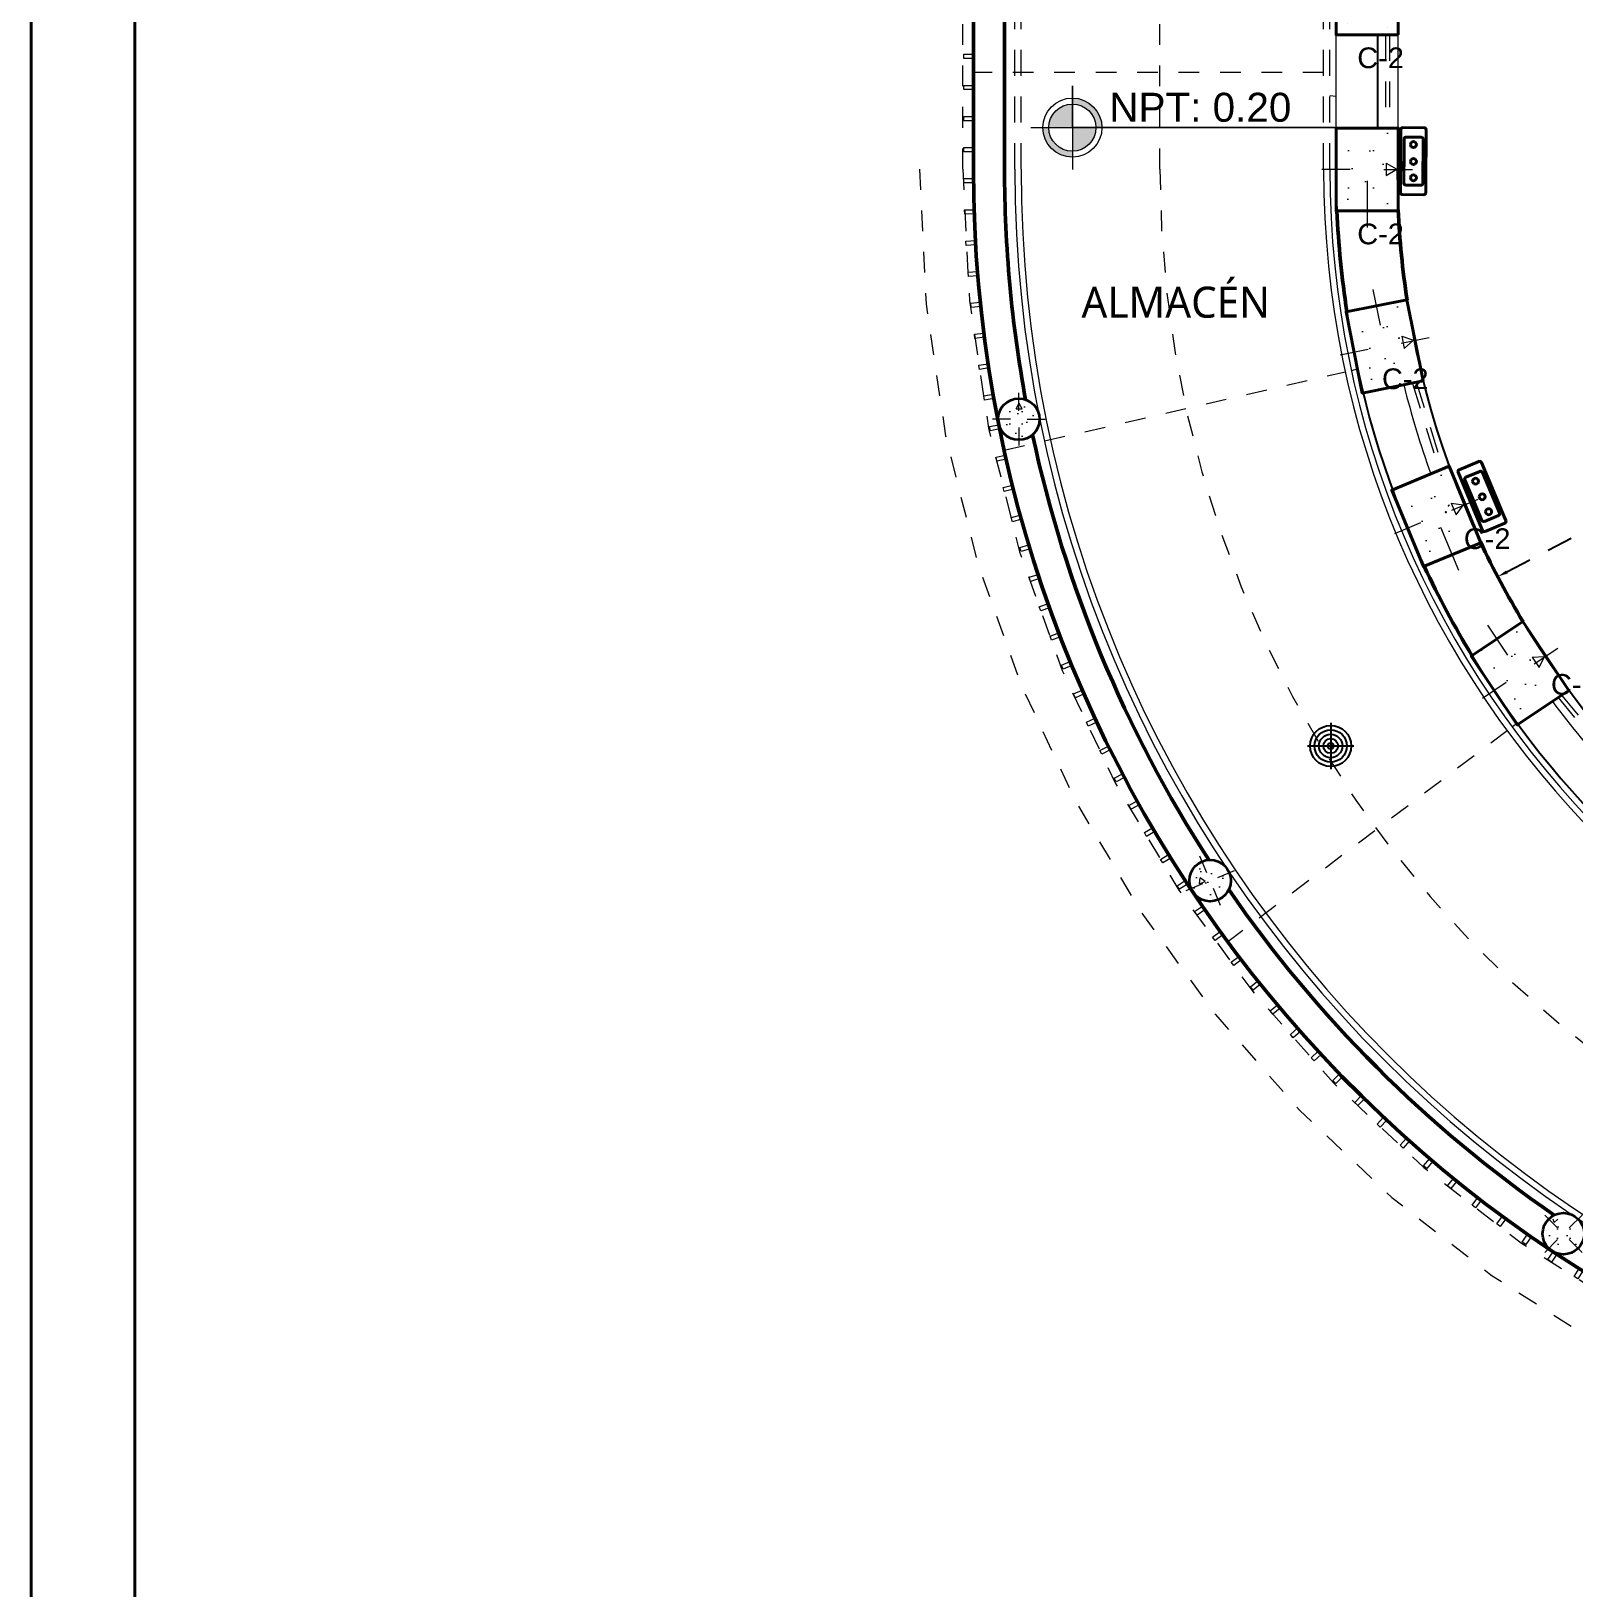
# Model space of a CAD drawing. Header units: metres. Extents: x 44 to 146, y 191 to 279.
# Drawn here: x 44.22 to 51.67, y 260.56 to 268.07 of the extents above; entities that cross this region are included whole.
import ezdxf
from ezdxf.lldxf.tags import DXFTag

# ---------------------------------------------------------------- set-up
doc = ezdxf.new("R2010")
doc.units = ezdxf.units.M
for name, pattern in [('DASHED2', [0.375, 0.25, -0.125]), ('HIDDEN2', [0.1875, 0.125, -0.0625]), ('RAYITAS2', [0.1875, 0.125, -0.0625])]:
    doc.linetypes.add(name, pattern=pattern)
for name, color, linetype, lineweight in [('A-DOOR', 31, 'Continuous', 18), ('COLUMNAS 50', 7, 'Continuous', 50), ('GRAFO 02', 7, 'Continuous', 20), ('GRAFO01', 7, 'Continuous', 0), ('letras sr', 7, 'Continuous', 5), ('linea 001', 252, 'Continuous', 0), ('Proyeccciones', 1, 'DASHED2', 18), ('Structural - Bearing_Pen_No__20', 1, 'Continuous', 0), ('TEXTO 100', 7, 'Continuous', 20)]:
    doc.layers.add(name, color=color, linetype=linetype, lineweight=lineweight)
for name, color, linetype in [('ALUMBRADO', 1, 'Continuous'), ('CELOSIA', 40, 'Continuous'), ('RED DE HUMO', 32, 'ACI')]:
    doc.layers.add(name, color=color, linetype=linetype)
doc.layers.add('Structural - Bearing_Pen_No__169', color=7, linetype='Continuous', lineweight=13, true_color=0x68b353)
doc.layers.add('Structural - Bearing_Pen_No__28', color=7, linetype='Continuous', lineweight=35, true_color=0xa80f02)
doc.styles.add('01COTAS', font='romans.shx')
doc.styles.add('Generales', font='trebuc.ttf', dxfattribs={"height": 0.22})
doc.styles.add('JOS', font='arial.ttf', dxfattribs={"height": 1})
doc.styles.get("Standard").update_dxf_attribs({"font": 'arial.ttf'})
doc.styles.add('Style2', font='arial.ttf', dxfattribs={"height": 0.2})
tags = doc.linetypes.add('ACI', pattern='A,0.5,-0.2,["ACI",Standard,S=0.1,R=0,X=-0.1,Y=-0.05],-0.25', length=0.95).pattern_tags.tags
tags[6] = DXFTag(74, 10)
doc.dimstyles.new('DIM-25-CORTE', dxfattribs={"dimscale": 0.025, "dimtxt": 2, "dimasz": 2, "dimexe": 2, "dimexo": 2, "dimgap": 1, "dimtad": 1, "dimtih": 1, "dimtoh": 1, "dimzin": 1, "dimdsep": 46, "dimtxsty": '01COTAS', "dimcen": 25, "dimclrd": 9, "dimclre": 9, "dimclrt": 7, "dimadec": 0, "dimazin": 0, "dimtfac": 1, "dimtix": 1, "dimtmove": 2, "dimatfit": 3, "dimfxl": 2, "dimfxlon": 1, "dimtolj": 1, "dimtzin": 0, "dimarcsym": 0})

# ---------------------------------------------------------------- blocks, each defined once
blk = doc.blocks.new('CC 20')
at = {"layer": 'Structural - Bearing_Pen_No__169', "linetype": 'Continuous', "lineweight": 13, "true_color": 0x68b353}
h = blk.add_hatch(dxfattribs=at)
h.set_pattern_fill('STRUCTURAL_CONCRETE', color=85, scale=0.5, style=0, pattern_type=2)
h.set_pattern_definition([(0, (2785.243095673833, 1847.384106738051), (0, 0.3117691577510656), [0.0300000011921, -0.1500000059605]), (0, (2785.333095677409, 1847.539991310553), (0, 0.3117691577510656), [0.0300000011921, -0.1500000059605]), (60.00000000000014, (2785.243095673833, 1847.384106738051), (-0.2700000107289013, 0.1558845788755322), [0.0300000011921, -0.1500000059605]), (60.00000000000014, (2785.423095680985, 1847.384106738051), (-0.2700000107289013, 0.1558845788755322), [0.0300000011921, -0.1500000059605]), (120.0000000000003, (2785.273095675025, 1847.384106738051), (0.2700000107289002, 0.1558845788755341), [0.03000000119209997, -0.1500000059604998]), (120.0000000000003, (2785.453095682177, 1847.384106738051), (0.2700000107289002, 0.1558845788755341), [0.03000000119209997, -0.1500000059604998]), (0, (2785.243095673833, 1847.414106739243), (0, 0.0600000023842), [0, -0.0600000023842, 0, -0.0900000035763]), (44.99999999999999, (2785.273095675025, 1847.414106739243), (-0.04242640855707682, 0.04242640855707686), [0, -0.04500000178815, 0, -0.07500000298025])])
h.paths.add_polyline_path([(2788.202981145824, 1849.662965080386), (2788.302981145824, 1849.762965080386), (2788.202981063535, 1849.862965080385), (2788.10385682874, 1849.776169994727)])
at = {"layer": 'Structural - Bearing_Pen_No__20', "color": 1, "linetype": 'Continuous', "lineweight": 0}
for p, q in [((2788.202981063535, 1849.802965025247), (2788.202981063535, 1849.890465025246)), ((2788.162981200963, 1849.762964998097), (2788.075481200963, 1849.762964998097)), ((2788.202981063535, 1849.722965025246), (2788.202981063535, 1849.635465025247)), ((2788.242981200963, 1849.762964998097), (2788.330481200963, 1849.762964998097))]:
    blk.add_line(p, q, dxfattribs=at)
at = {"layer": 'Structural - Bearing_Pen_No__28', "color": 14, "linetype": 'Continuous', "lineweight": 35, "true_color": 0xa80f02}
blk.add_circle((2788.202981145824, 1849.762965080386), 0.1, dxfattribs=at)
blk = doc.blocks.new('*U214')
blk.add_blockref('CC 20', (-2788.202981200963, -1849.762965025247))
blk = doc.blocks.new('*U215')
at = {"color": 0, "linetype": 'ByBlock', "lineweight": -2, "transparency": 16777216}
blk.add_blockref('*U214', (67.45851528284284, 266.2461616002437), dxfattribs=at)
for p, rotation in [((68.38166971346018, 264.0193994227056), 22.5), ((70.08669819041573, 262.3154153292195), 45)]:
    blk.add_blockref('*U214', p, dxfattribs=dict(at, rotation=rotation))
blk = doc.blocks.new('*D218')
at = {"color": 9, "linetype": 'HIDDEN2', "lineweight": -2, "transparency": 16777216}
for p, q in [((55.04531491368054, 267.4032858746614), (53.29058902943989, 266.4821928579965)), ((51.34200354519534, 265.4593388053881), (53.05245810068278, 266.3571928579965))]:
    blk.add_line(p, q, dxfattribs=at)
at = {"color": 9, "linetype": 'HIDDEN2', "lineweight": 80, "transparency": 16777216}
blk.add_solid([(51.33813038451925, 265.4667173601804), (51.34587670587145, 265.451960250596), (51.2977322164421, 265.4360998413316)], dxfattribs=at)
at = {"layer": 'Defpoints', "color": 0, "linetype": 'HIDDEN2', "lineweight": 80, "transparency": 16777216}
for p in [(55.04531491368054, 267.4032858746614), (51.2977322164421, 265.4360998413316)]:
    blk.add_point(p, dxfattribs=at)
at = {"color": 7, "linetype": 'HIDDEN2', "transparency": 16777216, "insert": (53.17152356506139, 266.4196928579965), "char_height": 0.07500000000000001, "attachment_point": 5, "style": '01COTAS'}
blk.add_mtext('\\A1;R4.23', dxfattribs=at)
blk = doc.blocks.new('*U216')
at = {"layer": 'CELOSIA', "linetype": 'Continuous', "lineweight": 5}
blk.add_lwpolyline([(0.02311068210171641, -0.009533958925487696), (-0.0224195818576689, -0.01106175163914713), (-0.02311068210171641, 0.009533958925487696), (0.0224195818576689, 0.01106175163914713)], close=True, dxfattribs=at)
blk = doc.blocks.new('*U217')
at = {"color": 0, "linetype": 'ByBlock', "lineweight": -2, "transparency": 16777216}
blk.add_blockref('*U216', (47.84981600904775, 267.1965604390824), dxfattribs=at)
for p, rotation in [((47.85651983784212, 267.0467421300379), 1.363763456892946), ((47.86678743076043, 266.8971258087988), 2.727526913785723), ((47.88061297104501, 266.747796235434), 4.091290370678813), ((47.8979886263034, 266.5988380075653), 5.455053827572192), ((47.91890455294549, 266.4503355124409), 6.818817284465766), ((47.94334890176013, 266.3023728791293), 8.182580741358699), ((47.97130782462784, 266.1550339308586), 9.54634419825214), ((48.00276548236603, 266.0084021375288), 10.91010765514593), ((48.03770405370215, 265.8625605684257), 12.27387111203962), ((48.07610374536973, 265.71759184516), 13.63763456893314), ((48.11794280332157, 265.5735780948611), 15.00139802582635), ((48.16319752505377, 265.4306009036507), 16.36516148271985), ((48.2118422730336, 265.2887412704233), 17.7289249396136), ((48.26384948922353, 265.1480795609582), 19.09268839650705), ((48.31918971069338, 265.0086954623919), 20.45645185340029), ((48.37783158631146, 264.8706679380736), 21.82021531029404), ((48.43974189450554, 264.7340751828309), 23.18397876718752), ((48.50488556208344, 264.5989945786719), 24.54774222408073), ((48.5732256841025, 264.4655026509463), 25.91150568097448), ((48.64472354477685, 264.3336750249932), 27.27526913786821), ((48.71933863941055, 264.2035863832974), 28.63903259476198), ((48.79702869734412, 264.0753104231811), 30.00279605165573), ((48.87774970590159, 263.9489198150533), 31.36655950854948), ((48.96145593532437, 263.8244861612401), 32.73032296544294), ((49.04809996467791, 263.7020799554218), 34.09408642233669), ((49.1376327087164, 263.5817705426961), 35.45784987923045), ((49.23000344569043, 263.4636260802938), 36.8216133361242), ((49.32515984608158, 263.347713498966), 38.18537679301794), ((49.423048002248, 263.2340984650673), 39.54914024991168), ((49.523612458964, 263.1228453433544), 40.91290370680544), ((49.62679624483621, 263.0140171605223), 42.27666716369919), ((49.73254090457895, 262.9076755694991), 43.64043062059293), ((49.84078653212998, 262.8038808145182), 45.00419407748669), ((49.9514718045883, 262.7026916969892), 46.36795753438043), ((50.06453401695455, 262.604165542186), 47.73172099127417), ((50.17990911765445, 262.5083581667708), 49.0954844481674), ((50.29753174482499, 262.4153238471733), 50.45924790506061), ((50.41733526334304, 262.3251152888423), 51.82301136195435), ((50.53925180257518, 262.237783596387), 53.1867748188481), ((50.66321229482757, 262.1533782446253), 54.55053827574131), ((50.78914651447384, 262.071947050556), 55.91430173263453), ((50.91698311773913, 261.9935361462694), 57.27806518952773), ((51.04664968311742, 261.9181899528123), 58.64182864642095), ((51.17807275239952, 261.8459511550238), 60.00559210331495), ((51.31117787228838, 261.7768606773526), 61.36935556020844), ((51.44588963657795, 261.7109576606732), 62.73311901710166), ((51.58213172887221, 261.6482794401118), 64.09688247399488), ((51.71982696581946, 261.5888615238953), 65.46064593088808), ((51.85889734083808, 261.5327375732357), 66.8244093877813), ((51.99926406830841, 261.4799393832598), 68.18817284467453), ((52.14084762820619, 261.4304968649973), 69.55193630156745), ((52.28356781115183, 261.3844380284356), 70.91569975846095), ((52.4273437638504, 261.3417889666513), 72.27946321535416), ((52.57209403489633, 261.3025738410288), 73.64322667224765), ((52.71773662091688, 261.2668148675717), 75.00699012914112), ((52.86418901302847, 261.2345323043176), 76.37075358603433), ((53.01136824357922, 261.2057444398613), 77.7345170429278), ((53.15919093315154, 261.1804675829944), 79.09828049982156), ((53.30757333779783, 261.1587160534656), 80.4620439567153), ((53.45643139648289, 261.1405021738685), 81.82580741360904), ((53.60568077870579, 261.125836262661), 83.18957087050254), ((53.75523693227446, 261.1147266283194), 84.55333432739575)]:
    blk.add_blockref('*U216', p, dxfattribs=dict(at, rotation=rotation))
blk = doc.blocks.new('LED SUM')
at = {"layer": 'ALUMBRADO', "color": 44}
for p, q in [((0, 0.1375511748460667), (0, -0.1375511748460667)), ((-0.1375511748460667, 0), (0.1375511748461804, 0))]:
    blk.add_line(p, q, dxfattribs=at)
for radius in [0.1222244454256497, 0.09603158152843108, 0.06983871763121244, 0.04364585373399379, 0.01745298983677515]:
    blk.add_circle((0, 0), radius, dxfattribs=at)
blk = doc.blocks.new('dir')
at = {"layer": 'A-DOOR', "color": 2, "lineweight": 40}
for centre in [(114.3737102061473, 247.0264823422019), (114.4555188079867, 247.0264823422019), (114.534109624733, 247.0264823422019)]:
    blk.add_circle(centre, 0.01438469898770771, dxfattribs=at)
at = {"layer": 'ALUMBRADO', "color": 5, "lineweight": 40}
for p, q in [((114.2921691925918, 246.9745601736758), (114.2915771338019, 247.0779947057388)), ((114.3008966358973, 247.0874215116156), (114.4013217767896, 247.0879963446642)), ((114.3378325841409, 247.062125622261), (114.3382531987745, 246.9886429233486)), ((114.3378325841409, 247.062125622261), (114.3382531987745, 246.9886429233486)), ((114.5597535385133, 247.0727693578812), (114.3471520862364, 247.0715524281378)), ((114.4029522053321, 247.0718718277651), (114.3471520862364, 247.0715524281378)), ((114.4013217767896, 247.0879963446642), (114.6055587967583, 247.0891653964352)), ((114.5597535385133, 247.0727693578812), (114.4029522053321, 247.0718718277651)), ((114.5696009590236, 246.9899671568734), (114.5691803443901, 247.0634498557857)), ((114.5696009590236, 246.9899671568734), (114.5691803443901, 247.0634498557857)), ((114.6149856026351, 247.0798458943397), (114.615577661425, 246.9764113622767)), ((114.5696009590236, 246.9667747307525), (114.3015959984686, 246.9652406715803)), ((114.3476800046513, 246.9793234212531), (114.5602814569282, 246.9805403509966)), ((114.3476800046513, 246.9793234212531), (114.5044813378325, 246.9802209513693)), ((114.6062581593295, 246.9669845563999), (114.5696009590236, 246.9667747307525))]:
    blk.add_line(p, q, dxfattribs=at)
for centre, radius, start, end in [((114.300950287788, 247.0780483576295), 0.009373307536463624, 90.32795719899123, 180.327957199164), ((114.3472057381271, 247.0621792741516), 0.00937330753646338, 90.32795719890336, 180.3279571989902), ((114.3472057381271, 247.0621792741516), 0.00937330753646338, 90.32795719890336, 180.3279571989902), ((114.559807190404, 247.0633962038951), 0.00937330753647751, 0.3279571988160077, 90.32795719890336), ((114.559807190404, 247.0633962038951), 0.00937330753647751, 0.3279571988160077, 90.32795719890336), ((114.6056124486489, 247.0797922424491), 0.009373307536463461, 0.3279571989902334, 90.32795719899023), ((114.3015423465779, 246.9746138255664), 0.009373307536435041, 180.327957198817, 270.3279571989913), ((114.3476263527606, 246.9886965752393), 0.00937330753647751, 180.3279571988145, 270.3279571989041), ((114.3476263527606, 246.9886965752393), 0.00937330753647751, 180.3279571988145, 270.3279571989041), ((114.5602278050375, 246.9899135049827), 0.00937330753646338, 270.3279571989041, 0.3279571989904052), ((114.5602278050375, 246.9899135049827), 0.00937330753646338, 270.3279571989041, 0.3279571989904052), ((114.6062045074388, 246.976357710386), 0.009373307536463461, 270.3279571989902, 0.3279571989902334)]:
    blk.add_arc(centre, radius, start, end, dxfattribs=at)

msp = doc.modelspace()

# ---------------------------------------------------------------- hatches: boundary and pattern name
at = {"layer": 'Structural - Bearing_Pen_No__169', "linetype": 'Continuous', "lineweight": 13, "true_color": 0x68b353}
h = msp.add_hatch(dxfattribs=at)
h.set_pattern_fill('STRUCTURAL_CONCRETE', color=85, angle=-90.00000000000001, style=0, pattern_type=2)
h.set_pattern_definition([(270, (52.31722300099162, 279.2623880038314), (0.6235383155021312, -1.384533189212903e-16), [0.0600000023842, -0.300000011921]), (270, (52.62899214599432, 279.0823879966788), (0.6235383155021312, -1.384533189212903e-16), [0.0600000023842, -0.300000011921]), (330.0000000000001, (52.31722300099162, 279.2623880038314), (0.3117691577510645, 0.5400000214578026), [0.0600000023842, -0.3000000119210001]), (330.0000000000001, (52.31722300099162, 278.9023879895263), (0.3117691577510645, 0.5400000214578026), [0.0600000023842, -0.3000000119210001]), (30.00000000000025, (52.31722300099162, 279.2023880014472), (0.311769157751068, -0.5400000214578005), [0.06000000238419995, -0.3000000119209996]), (30.00000000000025, (52.31722300099162, 278.8423879871421), (0.311769157751068, -0.5400000214578005), [0.06000000238419995, -0.3000000119209996]), (270, (52.3772230033758, 279.2623880038314), (0.1200000047684, -2.664535364980125e-17), [0, -0.1200000047684, 0, -0.1800000071526]), (314.9999999999999, (52.3772230033758, 279.2023880014472), (0.08485281711415373, 0.08485281711415363), [0, -0.0900000035763, 0, -0.1500000059605])])
h.paths.add_polyline_path([(50.81734950721923, 268.451063816533), (50.51734950721928, 268.451063816533), (50.51734950721928, 268.0510638165329), (50.81734950721923, 268.0510638165329)])
h = msp.add_hatch(dxfattribs=at)
h.set_pattern_fill('STRUCTURAL_CONCRETE', color=85, angle=-90.00000000000001, style=0, pattern_type=2)
h.set_pattern_definition([(270, (52.31722300099162, 278.412388003831), (0.6235383155021312, -1.384533189212903e-16), [0.0600000023842, -0.300000011921]), (270, (52.62899214599432, 278.2323879966785), (0.6235383155021312, -1.384533189212903e-16), [0.0600000023842, -0.300000011921]), (330.0000000000001, (52.31722300099162, 278.412388003831), (0.3117691577510645, 0.5400000214578026), [0.0600000023842, -0.3000000119210001]), (330.0000000000001, (52.31722300099162, 278.0523879895259), (0.3117691577510645, 0.5400000214578026), [0.0600000023842, -0.3000000119210001]), (30.00000000000025, (52.31722300099162, 278.3523880014469), (0.311769157751068, -0.5400000214578005), [0.06000000238419995, -0.3000000119209996]), (30.00000000000025, (52.31722300099162, 277.9923879871417), (0.311769157751068, -0.5400000214578005), [0.06000000238419995, -0.3000000119209996]), (270, (52.3772230033758, 278.412388003831), (0.1200000047684, -2.664535364980125e-17), [0, -0.1200000047684, 0, -0.1800000071526]), (314.9999999999999, (52.3772230033758, 278.3523880014469), (0.08485281711415373, 0.08485281711415363), [0, -0.0900000035763, 0, -0.1500000059605])])
h.paths.add_polyline_path([(50.81734950721923, 267.6010638165326), (50.51734950721928, 267.6010638165326), (50.51734950721928, 267.2010638165326), (50.81734950721923, 267.2010638165326)])
h = msp.add_hatch(dxfattribs=at)
h.set_pattern_fill('STRUCTURAL_CONCRETE', color=85, scale=0.9999999999999999, angle=-78.75000000000004, style=0, pattern_type=2)
h.set_pattern_definition([(281.25, (50.22168951522852, 277.6694964565059), (0.6115572016119158, 0.1216462907607044), [0.06000000238419999, -0.300000011921]), (281.25, (50.56258436288979, 277.5537782419111), (0.6115572016119158, 0.1216462907607044), [0.06000000238419999, -0.300000011921]), (341.2500000000001, (50.22168951522852, 277.6694964565059), (0.2004298227310382, 0.5904472178435934), [0.0600000023842, -0.3000000119210001]), (341.2500000000001, (50.29192203394521, 277.3164137415302), (0.2004298227310382, 0.5904472178435934), [0.0600000023842, -0.3000000119210001]), (41.25000000000022, (50.23339493501479, 277.6106493373432), (0.4111273788808784, -0.4688009270828865), [0.06000000238419994, -0.3000000119209996]), (41.25000000000022, (50.30362745373148, 277.2575666223675), (0.4111273788808784, -0.4688009270828865), [0.06000000238419994, -0.3000000119209996]), (281.25, (50.28053663439121, 277.6812018762922), (0.1176942383251642, 0.02341083957220398), [0, -0.1200000047684, 0, -0.1800000071526]), (326.2499999999999, (50.29224205417748, 277.6223547571295), (0.06666843061153349, 0.09977635744108504), [0, -0.09000000357629999, 0, -0.1500000059605])])
h.paths.add_polyline_path([(50.85982038719047, 266.7732980290526), (50.56558480306947, 266.7147709324477), (50.64362093187609, 266.3224568202864), (50.93785651599708, 266.3809839168912)])
h = msp.add_hatch(dxfattribs=at)
h.set_pattern_fill('STRUCTURAL_CONCRETE', color=85, angle=-67.50000000000004, style=0, pattern_type=2)
h.set_pattern_definition([(292.4999999999999, (48.31143533446746, 276.5314064723485), (0.5760742874289844, 0.2386177827875015), [0.0600000023842, -0.300000011921]), (292.4999999999999, (48.6683554869667, 276.4844170364034), (0.5760742874289844, 0.2386177827875015), [0.0600000023842, -0.300000011921]), (352.5000000000001, (48.31143533446746, 276.5314064723485), (0.08138808202579728, 0.61820385877427), [0.0600000023842, -0.3000000119210001]), (352.5000000000001, (48.44920137559282, 276.1988098274279), (0.08138808202579728, 0.61820385877427), [0.0600000023842, -0.3000000119210001]), (52.50000000000025, (48.33439634132154, 276.4759736981951), (0.4946862054031874, -0.3795860759867659), [0.06000000238419995, -0.3000000119209996]), (52.50000000000025, (48.47216238244735, 276.1433770532745), (0.4946862054031874, -0.3795860759867659), [0.06000000238419995, -0.3000000119209996]), (292.4999999999999, (48.36686810862082, 276.5543674792025), (0.1108655483067816, 0.04592201370859838), [0, -0.1200000047684, 0, -0.1800000071526]), (337.4999999999999, (48.3898291154749, 276.4989347050492), (0.04592201370859857, 0.1108655483067815), [0, -0.09000000357629999, 0, -0.1500000059605])])
h.paths.add_polyline_path([(51.06304756062198, 265.9690685996489), (50.78588370086871, 265.8542635699394), (50.93895707381469, 265.4847117569346), (51.21612093356796, 265.5995167866441)])
h = msp.add_hatch(dxfattribs=at)
h.set_pattern_fill('STRUCTURAL_CONCRETE', color=85, angle=-56.25000000000001, style=0, pattern_type=2)
h.set_pattern_definition([(303.75, (46.65987648846138, 275.0424887417847), (0.5184531614463394, 0.3464193272401691), [0.0600000023842, -0.300000011921]), (303.75, (47.01910570450244, 275.0660338621604), (0.5184531614463394, 0.3464193272401691), [0.0600000023842, -0.300000011921]), (3.750000000000111, (46.65987648846138, 275.0424887417847), (-0.04078135702873287, 0.6222032721049693), [0.0600000023842, -0.3000000119210001]), (3.750000000000111, (46.85988178029609, 274.7431596694612), (-0.04078135702873287, 0.6222032721049693), [0.0600000023842, -0.3000000119210001]), (63.75000000000026, (46.69321070376716, 274.9926005630639), (0.559234518475072, -0.2757839448647976), [0.06000000238419991, -0.3000000119209993]), (63.75000000000026, (46.89321599560142, 274.693271490741), (0.559234518475072, -0.2757839448647976), [0.06000000238419991, -0.3000000119209993]), (303.75, (46.7097646671821, 275.0758229570905), (0.09977635744108515, 0.06666843061153334), [0, -0.1200000047684, 0, -0.1800000071526]), (348.7499999999999, (46.74309888248789, 275.0259347783697), (0.02341083957220418, 0.1176942383251642), [0, -0.0900000035763, 0, -0.1500000059605])])
h.paths.add_polyline_path([(51.41922715407989, 265.2199161448596), (51.16978627038887, 265.0532450749538), (51.3920143635967, 264.7206572300325), (51.64145524728727, 264.8873282999382)])
at = {"layer": 'TEXTO 100', "ltscale": 1.3}
h = msp.add_hatch(color=256, dxfattribs=at)
edge = h.paths.add_edge_path()
edge.add_line((49.35869448937822, 267.6034763209545), (49.24488918534897, 267.6034763227509))
edge.add_line((49.24488918534897, 267.6034763227509), (49.24488918534897, 267.4896710189464))
edge.add_arc((49.24488918635981, 267.6034763227509), 0.1138053038046205, 269.9999994913017, 359.9999990956475)
edge = h.paths.add_edge_path()
edge.add_arc((49.24488918613508, 267.6034763209545), 0.1138053056009154, 90.00000039565423, 180)
edge.add_line((49.13108388132025, 267.6034763209545), (49.24488918534951, 267.6034763227509))
edge.add_line((49.24488918534897, 267.6034763227509), (49.24488918534897, 267.7172816265554))
edge = h.paths.add_edge_path()
edge.add_line((49.24488918534897, 267.7463206557414), (49.24488918534897, 267.7172816265554))
edge.add_arc((49.24488918456342, 267.6034763209545), 0.1138053056009154, 0, 89.99999960434582, ccw=False)
edge.add_line((49.35869448937822, 267.6034763209545), (49.38773352036063, 267.6034763227509))
edge.add_arc((49.24488918635981, 267.6034763227509), 0.1428443340010337, 0, 90.00000040528428)
msp.add_hatch(color=256, dxfattribs=at).paths.add_polyline_path([(49.13108388127463, 267.6034763227509), (49.10204485029891, 267.6034763227509, 0.4163528812831421), (49.24593173449506, 267.4606357922731), (49.24593173449506, 267.4896757940758, -0.4168992925091289)])

# ---------------------------------------------------------------- linework, layer by layer
msp.add_line((48.76731491368049, 267.4032858746614), (48.7673149136805, 273.7075265991248))
at = {"color": 7, "lineweight": 40}
msp.add_lwpolyline([(44.21939625420281, 278.8392531159808), (104.2193962542062, 278.8392531159808), (104.2193962542062, 233.8392531159783), (44.21939625420281, 233.8392531159783), (44.21939625420281, 278.8392531159808)], dxfattribs=at)
msp.add_lwpolyline([(44.71939625420284, 278.3392531159808), (103.7193962542062, 278.3392531159808), (103.7193962542062, 234.3392531159783), (44.71939625420284, 234.3392531159783)], close=True, dxfattribs=at)
at = {"color": 3, "lineweight": 40}
for points in [[(50.81734950722013, 268.0517154598344), (50.51734950722012, 268.0517154598344), (50.51734950722012, 268.4517154598345), (50.8173495072201, 268.4517154598345), (50.81734950722013, 268.0517154598344)], [(50.81734950722013, 267.2017154598344), (50.51734950722012, 267.2017154598344), (50.51734950722012, 267.6017154598345), (50.8173495072201, 267.6017154598345), (50.81734950722013, 267.2017154598344)], [(50.93785958006524, 266.3809685106718), (50.64362093187598, 266.3224568202864), (50.56560534469536, 266.7147750178721), (50.85984399288459, 266.7732867082575), (50.93785958006524, 266.3809685106718)], [(51.21613295440306, 265.5994877614837), (50.93895707381481, 265.4847117569352), (50.78592240108337, 265.8542795977195), (51.06309828167159, 265.9690556022681), (51.21613295440306, 265.5994877614837)], [(51.64148142483943, 264.8872891157996), (51.39201436359568, 264.7206572300322), (51.16983851590575, 265.0532799783572), (51.41930557714948, 265.2199118641246), (51.64148142483943, 264.8872891157996)]]:
    msp.add_lwpolyline(points, dxfattribs=at)
msp.add_lwpolyline([(50.71734950722005, 268.0517154598346), (50.71734950722005, 268.0517154598346), (50.71734950722005, 267.6032858746619)])
for centre, radius, start, end in [((55.04531491368049, 267.4032858746614), 6.278, 180, 0), ((55.04531491368049, 267.4032858746614), 4.527965406460388, 180, 244.9703156321596), ((55.04531491368054, 267.4032858746614), 4.232516622810645, 180.020789940583, 222.3601683094529)]:
    msp.add_arc(centre, radius, start, end)
msp.add_point((51.04679625723485, 265.7470452177598))
at = {"layer": 'CELOSIA', "linetype": 'Continuous', "lineweight": 5}
for points in [[(48.76731426684488, 267.9369197690322), (48.72175837714018, 267.9369197690322), (48.72175837714018, 267.9575270714566), (48.76731426684488, 267.9575270714566)], [(48.76731426684488, 267.7869197690322), (48.72175837714018, 267.7869197690322), (48.72175837714018, 267.8075270714567), (48.76731426684488, 267.8075270714567)], [(48.76731426686465, 267.6369197694258), (48.72175837715995, 267.6369197694258), (48.72175837715995, 267.6575270718503), (48.76731426686465, 267.6575270718503)], [(48.76731426686465, 267.4869197694259), (48.72175837715995, 267.4869197694259), (48.72175837715995, 267.5075270718503), (48.76731426686465, 267.5075270718503)], [(48.76731426686465, 267.3369197694259), (48.72175837715995, 267.3369197694259), (48.72175837715995, 267.3575270718503), (48.76731426686465, 267.3575270718503)]]:
    msp.add_lwpolyline(points, close=True, dxfattribs=at)
at = {"layer": 'COLUMNAS 50', "linetype": 'Continuous'}
for p, q in [((48.76731491368049, 267.4032858746614), (48.7673149136805, 273.7075265991248)), ((48.91731491368049, 267.4032858746614), (48.91731491368048, 268.1651129202208))]:
    msp.add_line(p, q, dxfattribs=at)
for centre, radius, start, end in [((55.04531491368049, 267.4032858746614), 6.278, 180, 258.7684086753018), ((55.04531491368049, 267.4032858746614), 6.127999999999999, 180, 190.4611100345287), ((55.04531491368049, 267.4032858746614), 4.527965406460388, 182.5514664938165, 188.7353156321585), ((55.04531491368054, 267.4032858746614), 4.232516622810645, 182.6573022699202, 188.5896977300877), ((55.04531491368049, 267.4032858746614), 6.127999999999999, 192.0739949770266, 212.9611100345253), ((55.04531491368054, 267.4032858746614), 4.232516622810645, 205.1513022699158, 211.0836977300815), ((55.04531491368049, 267.4032858746614), 4.527965406460388, 205.0454664938169, 211.2293156321596), ((55.04531491368049, 267.4032858746614), 6.127999999999999, 214.5739949770279, 235.4611100345308)]:
    msp.add_arc(centre, radius, start, end, dxfattribs=at)
at = {"layer": 'GRAFO 02'}
for p, q in [((50.51734950722012, 267.4032858746614), (50.51734950721867, 269.7501450450075)), ((50.81734950722009, 267.4032858746613), (50.81753062071768, 269.7501450310299))]:
    msp.add_line(p, q, dxfattribs=at)
at = {"layer": 'linea 001', "linetype": 'RAYITAS2'}
for p, q in [((50.4573495072201, 267.4032858746614), (50.4573495072201, 271.8075265991247)), ((50.4873495072201, 267.4032858746614), (50.4873495072201, 271.8075265991247)), ((48.96731491368066, 267.4032858746614), (48.96731491368067, 271.6575265991248)), ((48.99731491368066, 267.4032858746614), (48.99731491368066, 271.6575265991248)), ((50.7557526890816, 268.0517154598347), (50.7557526890816, 267.6032858746617)), ((50.77575268908159, 268.0517154598347), (50.77575268908159, 267.6032858746617)), ((50.88599996341959, 266.3684251123037), (51.01471242714531, 265.9490194611457)), ((50.90571088797488, 266.3723447860851), (51.03311037217243, 265.9566378824081)), ((51.5896985565948, 264.8527604634239), (51.87054351888567, 264.5104071022471)), ((51.60633335204643, 264.8638716991985), (51.88545390125269, 264.5253112402755))]:
    msp.add_line(p, q, dxfattribs=at)
at = {"layer": 'linea 001'}
for centre, radius, start, end in [((55.04531491368049, 267.4032858746614), 6.077999999999825, 180, 0), ((55.04531491368049, 267.4032858746614), 6.047999999999824, 180, 0), ((55.04531491368049, 267.4032858746614), 4.587965406460392, 180, 0), ((55.04531491368049, 267.4032858746614), 4.587965406460392, 180, 0), ((55.04531491368049, 267.4032858746614), 4.55796540646039, 180, 0), ((55.04531491368049, 267.4032858746614), 4.55796540646039, 180, 0), ((55.04531491368046, 267.4032858746614), 4.32796540646013, 193.9164560391397, 199.8661683094539), ((55.04531491368046, 267.4032858746614), 4.32796540646013, 216.4104560391378, 222.3601683094528)]:
    msp.add_arc(centre, radius, start, end, dxfattribs=at)
at = {"layer": 'Proyeccciones', "linetype": 'DASHED2', "lineweight": 9, "ltscale": 0.4}
for p, q in [((48.7162701034879, 267.4032858746596), (48.71627010348791, 273.7075265991248)), ((49.66734950722004, 267.4032858746614), (49.66734950722004, 271.8075265991247)), ((50.4573495072201, 267.8694725862209), (48.7673149136805, 267.8694725862209)), ((50.51734950722012, 267.7543555398628), (50.4873495072201, 267.7564613394914)), ((48.91568872760239, 266.0464635506463), (50.562757205111, 266.4254806996794)), ((50.59199503327433, 266.4322087977675), (50.62123288681427, 266.4389369016952)), ((51.34378801237014, 264.6925433251461), (49.99487804148578, 263.6741611248071)), ((51.39167876392105, 264.7286992510366), (51.36773337117975, 264.7106212752827))]:
    msp.add_line(p, q, dxfattribs=at)
for centre, radius, start, end in [((55.04531491368034, 267.4032858746614), 6.539077311070855, 180.0000000000358, 267.9702383702038), ((55.04531491368046, 267.4032858746614), 6.329044810192556, 180.0000000000163, 268.337258296494), ((55.04531491368049, 267.4032858746614), 5.377965406460437, 180, 280.5003547340533)]:
    msp.add_arc(centre, radius, start, end, dxfattribs=at)
at = {"layer": 'Structural - Bearing_Pen_No__20', "color": 1, "linetype": 'Continuous', "lineweight": 0}
for p, q in [((50.5859344954047, 267.4010638165328), (50.4487645190334, 267.4010638165328)), ((50.74876451903359, 267.4010638165328), (50.88593449540488, 267.4010638165328)), ((50.66734950721914, 267.3460638165325), (50.66734950721914, 267.1210638165326)), ((50.73123617572153, 266.650859879112), (50.69709536936878, 266.8224973031825)), ((50.8315713047248, 266.5637607055415), (50.96610559846275, 266.5905212404028)), ((50.67187001434175, 266.5319941437979), (50.53733572060381, 266.5052336089366)), ((51.07621998027233, 265.7580463544592), (51.20294851391671, 265.8105390318343)), ((50.92578465416344, 265.6957340021248), (50.79905612051905, 265.6432413247495)), ((51.0220499059981, 265.6760768040036), (51.10815367828062, 265.4682039091886)), ((51.3472858843709, 265.0575909967379), (51.25006109359245, 265.2030981788903)), ((51.47331486714691, 265.015518444531), (51.58736753421979, 265.0917260002669)), ((51.33792665052923, 264.9250549303609), (51.22387398345589, 264.848847374625))]:
    msp.add_line(p, q, dxfattribs=at)
for p in [(50.82040229751354, 266.5870288308307), (51.06072619634804, 265.7786884240318), (51.45409172393582, 265.0327411952299)]:
    msp.add_point(p, dxfattribs=at)
at = {"layer": 'TEXTO 100', "ltscale": 1.3}
msp.add_lwpolyline([(49.04424924386231, 267.6034763227509), (50.51203031793887, 267.6034763227509), (49.24593173449506, 267.6034763227509), (49.24593173449506, 267.8051588109138), (49.24593173449506, 267.4017938309952)], dxfattribs=at)
for radius in [0.1428443350500418, 0.1138053040743278]:
    msp.add_circle((49.24488918534897, 267.6034763227509), radius, dxfattribs=at)

# ---------------------------------------------------------------- block references
for name, p in [('*U217', (0.8981291458583485, 0)), ('*U215', (-18.47212230182592, -0.05000000000001137))]:
    msp.add_blockref(name, p)
at = {"layer": 'A-DOOR', "color": 2, "lineweight": 80, "xscale": -1}
for p, rotation in [((297.9173319858151, 381.8954971163377), 90), ((233.281514304195, 468.2494130245185), 113.1726642307088)]:
    msp.add_blockref('dir', p, dxfattribs=dict(at, rotation=rotation))
at = {"layer": 'RED DE HUMO', "xscale": 0.8112799805539835, "yscale": 0.8112799805539835, "zscale": 0.8112799805539835}
msp.add_blockref('LED SUM', (50.49160318821582, 264.6191768595888), dxfattribs=at)

# ---------------------------------------------------------------- texts
at = {"style": 'Style2'}
for p in [(50.61983837417434, 267.8905932783959), (50.61983837417434, 267.0405932783964), (50.73907779884935, 266.3415116419671), (51.13426373819671, 265.5696907593339), (51.5546521852752, 264.8663711471474)]:
    msp.add_text('C-2', height=0.1, dxfattribs=at).set_placement(p)
at = {"layer": 'GRAFO01', "style": 'JOS'}
msp.add_text('NPT: 0.20', height=0.1397384423660468, rotation=8.130006654569796e-09, dxfattribs=at).set_placement((49.42300260174261, 267.6320761235317))
at = {"layer": 'letras sr', "insert": (49.2887748880576, 267.0528611750621), "char_height": 0.1150000000000066, "width": 1.300390834158935, "attachment_point": 1, "style": 'Generales'}
msp.add_mtext('{\\H1.1304x; \\P\\H1.15388x;ALMACÉN}', dxfattribs=at)

# ---------------------------------------------------------------- dimensions: what is measured, and where the dimension line sits
at = {"color": 4, "linetype": 'HIDDEN2'}
dim = msp.add_radius_dim(center=(55.04531491368054, 267.4032858746614), mpoint=(51.2977322164421, 265.4360998413316), dimstyle='DIM-25-CORTE', override={"dimtxt": 3}, dxfattribs=at)
dim.commit()
dim.dimension.update_dxf_attribs({"geometry": '*D218', "text_midpoint": (53.17152356506139, 266.4196928579965), "dimtype": 164})

doc.saveas('drawing.dxf')
